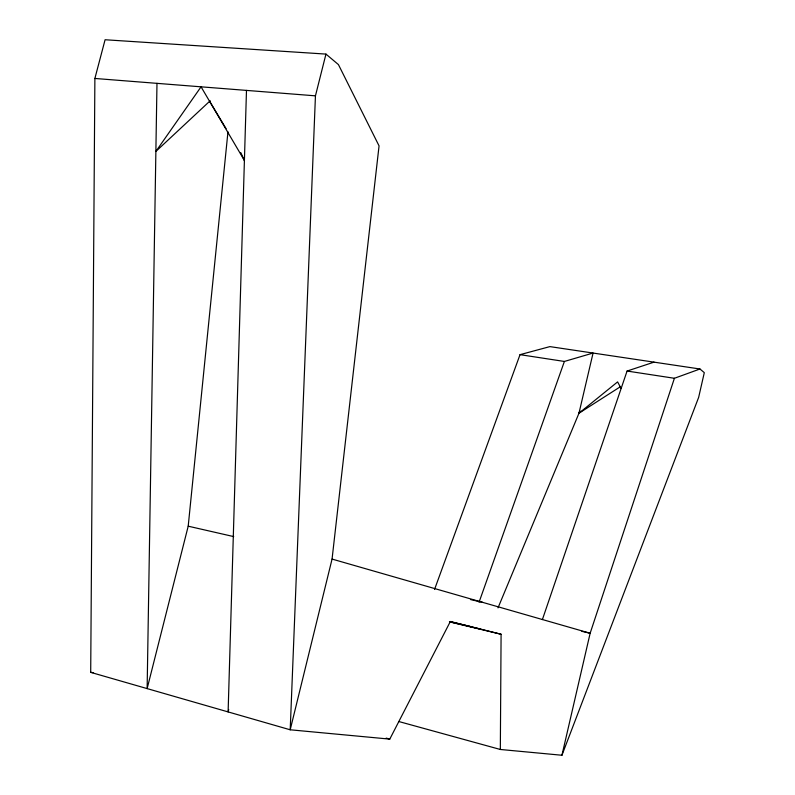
<?xml version="1.0" encoding="UTF-8"?>
<svg xmlns="http://www.w3.org/2000/svg" width="795" height="795" viewBox="0 0 795 795"><rect width="100%" height="100%" fill="white"/><g stroke="black" fill="none" stroke-linecap="round" stroke-linejoin="round"><path stroke-width="1.19" d="M90.7 672.351L94.883 78.457L105.089 39.75L325.96 54.09L338.432 64.594L379.056 145.883L332.062 559.074L290.205 729.79L90.7 672.351L93.134 672.659M434.557 589.423L520.029 354.659L549.902 346.61L699.968 368.999L704.3 372.646L698.656 397.361L561.936 755.25L500.333 749.476L501.089 634.251L450.348 621.501L389.779 739.121L290.205 729.79L315.446 95.837L325.96 54.09M156.983 83.346L147.135 688.599L188.206 526.191L227.966 131.801M246.48 90.401L228.115 711.913L228.712 709.508M561.936 755.25L590.148 633.257L674.408 378.281L699.968 368.999M620.428 386.698L578.969 413.221L593.07 353.05L564.39 361.447L520.029 354.659M542.389 619.593L627.076 371.046L654.017 362.142M479.037 602.292L564.39 361.447M498.018 607.867L579.903 410.975M210.208 100.746L155.87 151.438L201.055 86.824L244.403 160.491L240.766 152.63M578.969 413.221L617.596 381.898L621.114 388.457M94.883 78.457L315.446 95.837M627.076 371.046L674.408 378.281M188.206 526.191L233.71 536.595M470.61 599.579L482.664 602.371M581.861 631.329L590.148 633.257L332.062 559.074M449.503 621.551L472.329 627.026M449.563 621.66L480.766 629.143M449.443 621.859L501.089 634.251M398.911 721.552L500.333 749.476M386.211 738.108L389.779 739.121M209.632 101.273L226.068 128.651"/></g></svg>
